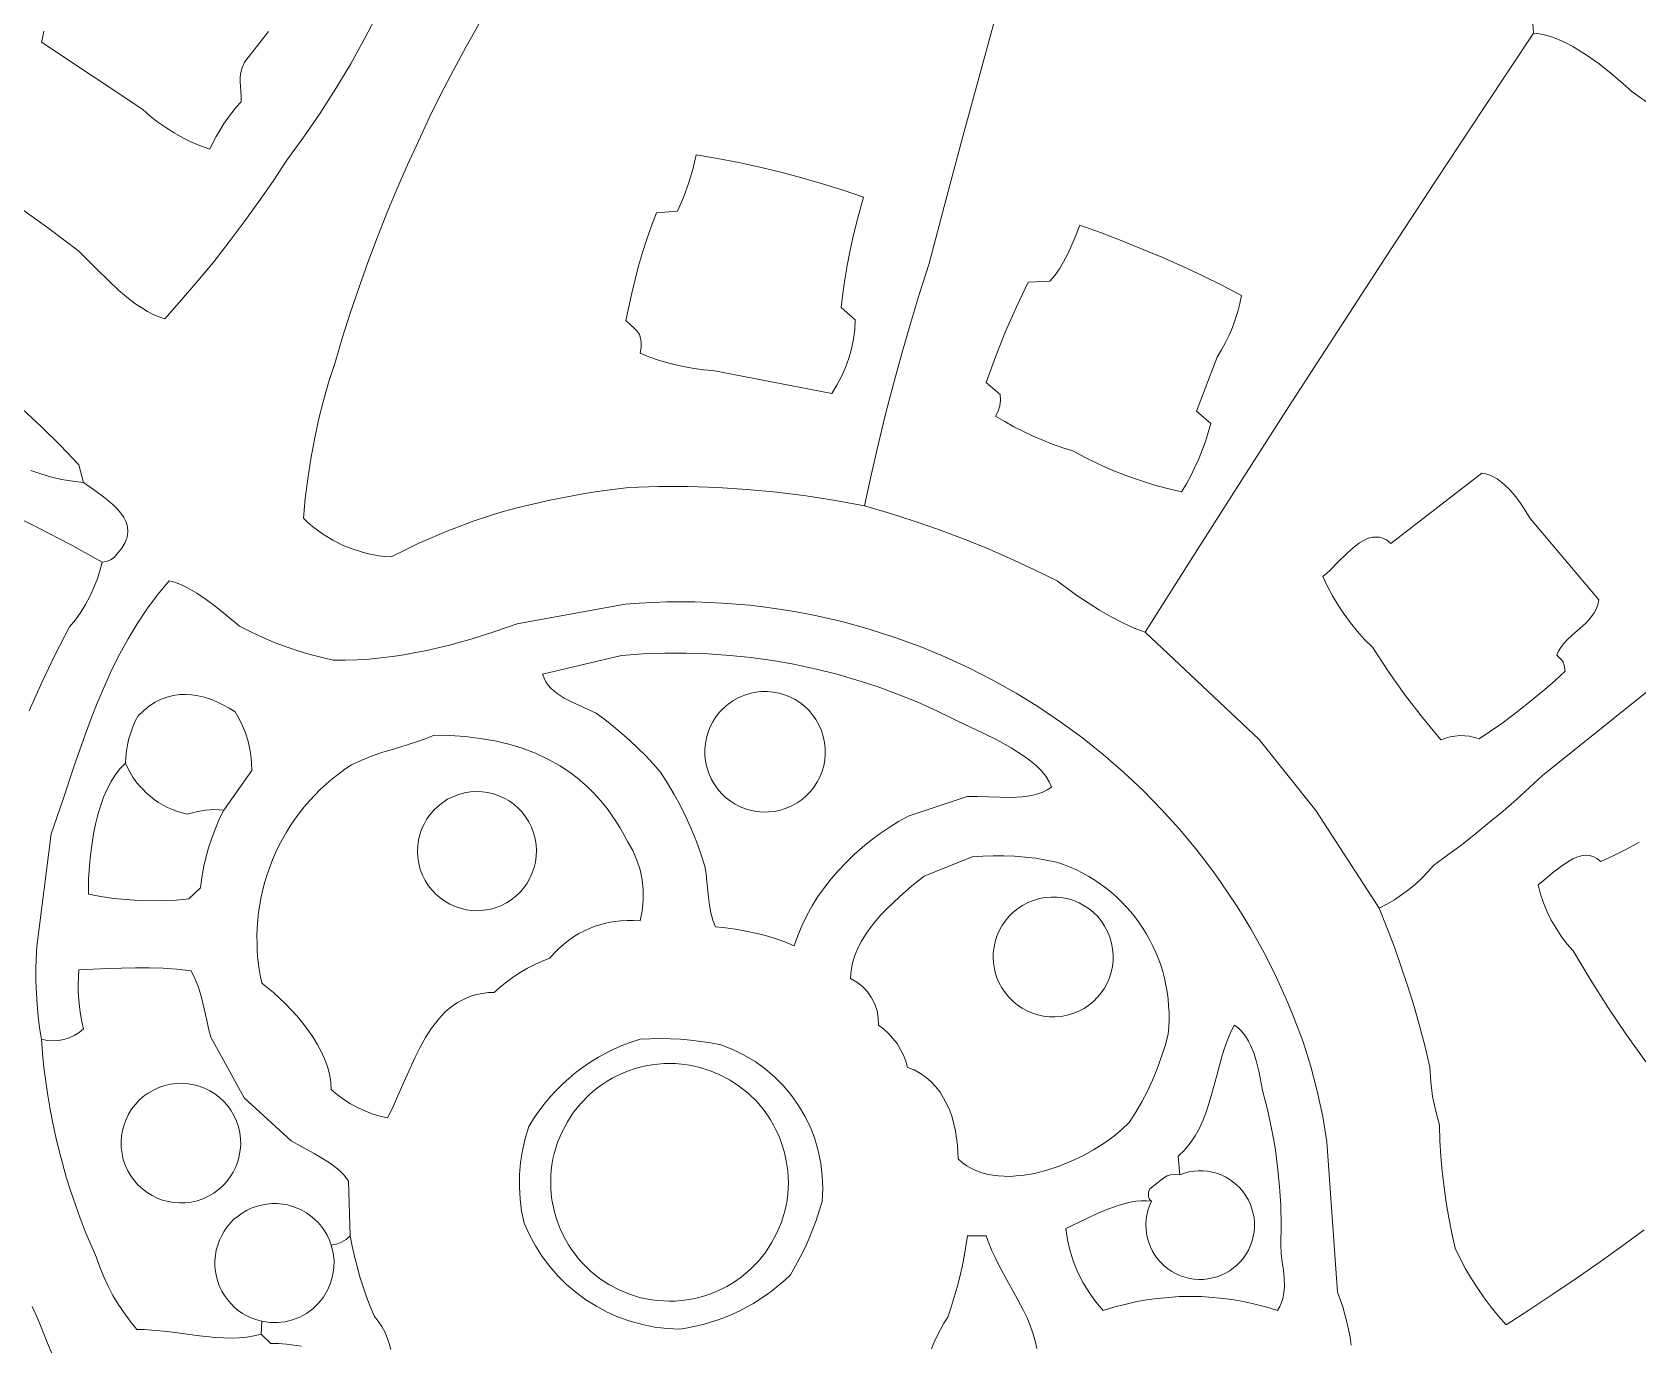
# Model space of a CAD drawing. Header units: inches. Extents: x 37.5 to 70.3, y 17.4 to 61.6.
# Drawn here: x 47.74 to 58.89, y 41.36 to 50.48 of the extents above; entities that cross this region are included whole.
import ezdxf

# ---------------------------------------------------------------- set-up
doc = ezdxf.new("R2010")
doc.units = ezdxf.units.IN
doc.header["$MEASUREMENT"] = 0
doc.layers.add('10_CLOSED_AREAS', color=7, linetype='CONTINUOUS', lineweight=18)
doc.layers.add('20_EXACT_CIRCLES', color=7, linetype='CONTINUOUS', lineweight=18)

msp = doc.modelspace()

# ---------------------------------------------------------------- linework, layer by layer
at = {"layer": '10_CLOSED_AREAS'}
for points in [[(47.639, 49.266), (47.852, 49.114), (48.061, 48.955), (48.191, 48.824), (48.263, 48.754), (48.339, 48.684), (48.417, 48.619), (48.457, 48.589), (48.497, 48.562), (48.537, 48.537), (48.577, 48.517), (48.618, 48.5), (48.658, 48.487), (48.774, 48.617), (48.887, 48.749), (48.997, 48.883), (49.105, 49.02), (49.209, 49.159), (49.311, 49.3), (49.41, 49.443), (49.506, 49.589), (49.623, 49.75), (49.737, 49.915), (49.846, 50.085), (49.95, 50.258), (50.048, 50.435), (50.141, 50.616)], [(50.141, 50.616), (50.048, 50.435), (49.95, 50.258), (49.846, 50.085), (49.737, 49.915), (49.623, 49.75), (49.506, 49.589), (49.41, 49.443), (49.311, 49.3), (49.209, 49.159), (49.105, 49.02), (48.997, 48.883), (48.887, 48.749), (48.774, 48.617), (48.658, 48.487), (48.618, 48.5), (48.577, 48.517), (48.537, 48.537), (48.497, 48.562), (48.457, 48.589), (48.417, 48.619), (48.339, 48.684), (48.263, 48.754), (48.191, 48.824), (48.061, 48.955), (47.852, 49.114), (47.639, 49.266)], [(50.839, 50.532), (50.749, 50.373), (50.663, 50.212), (50.578, 50.05), (50.497, 49.886), (50.419, 49.721), (50.343, 49.555), (50.27, 49.387), (50.2, 49.219), (50.133, 49.049), (50.068, 48.878), (50.007, 48.705), (49.948, 48.532), (49.892, 48.358), (49.84, 48.182), (49.798, 48.051), (49.76, 47.918), (49.726, 47.784), (49.697, 47.649), (49.671, 47.513), (49.65, 47.376), (49.633, 47.239), (49.62, 47.101), (49.651, 47.072), (49.683, 47.044), (49.752, 46.993), (49.824, 46.949), (49.9, 46.911), (49.979, 46.881), (50.061, 46.857), (50.145, 46.841), (50.187, 46.836), (50.23, 46.833), (50.324, 46.88), (50.418, 46.925), (50.514, 46.968), (50.611, 47.009), (50.709, 47.047), (50.807, 47.083), (50.907, 47.117), (51.007, 47.148), (51.115, 47.176), (51.223, 47.202), (51.332, 47.226), (51.441, 47.248), (51.55, 47.268), (51.66, 47.286), (51.77, 47.302), (51.88, 47.316), (52.086, 47.322), (52.292, 47.321), (52.498, 47.314), (52.703, 47.301), (52.908, 47.282), (53.112, 47.256), (53.316, 47.225), (53.518, 47.187), (53.565, 47.4), (53.614, 47.612), (53.665, 47.824), (53.72, 48.035), (53.778, 48.245), (53.838, 48.454), (53.901, 48.662), (53.967, 48.87), (54.083, 49.311), (54.201, 49.752), (54.321, 50.192), (54.443, 50.632)], [(54.443, 50.632), (54.321, 50.192), (54.201, 49.752), (54.083, 49.311), (53.967, 48.87), (53.901, 48.662), (53.838, 48.454), (53.778, 48.245), (53.72, 48.035), (53.665, 47.824), (53.614, 47.612), (53.565, 47.4), (53.518, 47.187), (53.691, 47.137), (53.862, 47.082), (54.032, 47.024), (54.2, 46.96), (54.367, 46.893), (54.531, 46.822), (54.694, 46.746), (54.856, 46.666), (54.994, 46.566), (55.071, 46.514), (55.15, 46.463), (55.231, 46.416), (55.312, 46.374), (55.392, 46.338), (55.468, 46.31), (55.799, 46.834), (56.132, 47.356), (56.467, 47.878), (56.803, 48.398), (57.141, 48.918), (57.48, 49.436), (57.822, 49.953), (58.165, 50.469), (58.158, 50.566)], [(49.378, 50.482), (49.32, 50.407), (49.212, 50.268), (49.195, 50.231), (49.186, 50.197), (49.182, 50.164), (49.182, 50.133), (49.186, 50.067), (49.188, 50.032), (49.187, 49.993), (49.154, 49.956), (49.123, 49.917), (49.093, 49.878), (49.065, 49.837), (49.039, 49.795), (49.014, 49.752), (48.991, 49.708), (48.97, 49.664), (48.906, 49.687), (48.843, 49.714), (48.782, 49.744), (48.723, 49.777), (48.665, 49.814), (48.609, 49.853), (48.556, 49.894), (48.504, 49.939), (47.8, 50.407), (47.81, 50.447), (47.816, 50.484)], [(58.934, 42.16), (58.778, 42.045), (58.621, 41.933), (58.462, 41.822), (58.301, 41.713), (58.139, 41.606), (57.976, 41.501), (57.923, 41.561), (57.872, 41.623), (57.824, 41.687), (57.778, 41.753), (57.735, 41.82), (57.694, 41.89), (57.657, 41.96), (57.622, 42.033), (57.598, 42.138), (57.577, 42.244), (57.559, 42.35), (57.544, 42.457), (57.531, 42.564), (57.522, 42.671), (57.516, 42.779), (57.513, 42.887), (57.486, 42.985), (57.465, 43.085), (57.452, 43.187), (57.446, 43.289), (57.413, 43.43), (57.376, 43.57), (57.336, 43.71), (57.293, 43.849), (57.247, 43.986), (57.199, 44.123), (57.147, 44.259), (57.093, 44.393), (56.653, 45.073), (56.26, 45.566), (55.468, 46.31), (55.392, 46.338), (55.312, 46.374), (55.231, 46.416), (55.15, 46.463), (55.071, 46.514), (54.994, 46.566), (54.856, 46.666), (54.694, 46.746), (54.531, 46.822), (54.367, 46.893), (54.2, 46.96), (54.032, 47.024), (53.862, 47.082), (53.691, 47.137), (53.518, 47.187), (53.316, 47.225), (53.112, 47.256), (52.908, 47.282), (52.703, 47.301), (52.498, 47.314), (52.292, 47.321), (52.086, 47.322), (51.88, 47.316), (51.77, 47.302), (51.66, 47.286), (51.55, 47.268), (51.441, 47.248), (51.332, 47.226), (51.223, 47.202), (51.115, 47.176), (51.007, 47.148), (50.907, 47.117), (50.807, 47.083), (50.709, 47.047), (50.611, 47.009), (50.514, 46.968), (50.418, 46.925), (50.324, 46.88), (50.23, 46.833), (50.187, 46.836), (50.145, 46.841), (50.061, 46.857), (49.979, 46.881), (49.9, 46.911), (49.824, 46.949), (49.752, 46.993), (49.683, 47.044), (49.651, 47.072), (49.62, 47.101), (49.633, 47.239), (49.65, 47.376), (49.671, 47.513), (49.697, 47.649), (49.726, 47.784), (49.76, 47.918), (49.798, 48.051), (49.84, 48.182), (49.892, 48.358), (49.948, 48.532), (50.007, 48.705), (50.068, 48.878), (50.133, 49.049), (50.2, 49.219), (50.27, 49.387), (50.343, 49.555), (50.419, 49.721), (50.497, 49.886), (50.578, 50.05), (50.663, 50.212), (50.749, 50.373), (50.839, 50.532)], [(59.1, 49.887), (58.85, 50.063), (58.783, 50.123), (58.706, 50.189), (58.621, 50.256), (58.531, 50.32), (58.484, 50.349), (58.438, 50.377), (58.391, 50.402), (58.344, 50.423), (58.298, 50.441), (58.252, 50.455), (58.208, 50.465), (58.165, 50.469), (57.822, 49.953), (57.48, 49.436), (57.141, 48.918), (56.803, 48.398), (56.467, 47.878), (56.132, 47.356), (55.799, 46.834), (55.468, 46.31), (56.26, 45.566), (56.653, 45.073), (57.093, 44.393), (57.146, 44.421), (57.199, 44.452), (57.249, 44.486), (57.298, 44.522), (57.345, 44.56), (57.389, 44.602), (57.432, 44.645), (57.472, 44.691), (57.571, 44.763), (57.669, 44.837), (57.765, 44.912), (57.861, 44.99), (57.954, 45.068), (58.047, 45.149), (58.138, 45.231), (58.227, 45.315), (60.67, 47.273)], [(47.666, 47.862), (47.8, 47.736), (47.932, 47.606), (48.06, 47.473), (48.092, 47.35), (48.161, 47.3), (48.232, 47.249), (48.266, 47.222), (48.298, 47.195), (48.327, 47.166), (48.352, 47.137), (48.373, 47.107), (48.388, 47.075), (48.398, 47.042), (48.4, 47.007), (48.399, 46.989), (48.395, 46.971), (48.39, 46.952), (48.382, 46.933), (48.359, 46.893), (48.325, 46.851), (48.305, 46.829), (48.281, 46.812), (48.253, 46.801), (48.222, 46.797), (48.206, 46.736), (48.187, 46.675), (48.163, 46.616), (48.137, 46.559), (48.106, 46.503), (48.073, 46.449), (48.036, 46.397), (47.996, 46.347), (47.896, 46.156), (47.803, 45.961), (47.716, 45.763)], [(47.727, 47.434), (47.797, 47.409), (47.87, 47.387), (47.943, 47.37), (48.017, 47.358), (48.092, 47.35), (48.06, 47.473), (47.932, 47.606), (47.8, 47.736), (47.666, 47.862)], [(47.552, 47.145), (47.778, 47.035), (48.002, 46.919), (48.222, 46.797), (48.253, 46.801), (48.281, 46.812), (48.305, 46.829), (48.325, 46.851), (48.359, 46.893), (48.382, 46.933), (48.39, 46.952), (48.395, 46.971), (48.399, 46.989), (48.4, 47.007), (48.398, 47.042), (48.388, 47.075), (48.373, 47.107), (48.352, 47.137), (48.327, 47.166), (48.298, 47.195), (48.266, 47.222), (48.232, 47.249), (48.161, 47.3), (48.092, 47.35), (48.017, 47.358), (47.943, 47.37), (47.87, 47.387), (47.797, 47.409), (47.727, 47.434)], [(60.67, 47.273), (58.227, 45.315), (58.138, 45.231), (58.047, 45.149), (57.954, 45.068), (57.861, 44.99), (57.765, 44.912), (57.669, 44.837), (57.571, 44.763), (57.472, 44.691), (57.432, 44.645), (57.389, 44.602), (57.345, 44.56), (57.298, 44.522), (57.249, 44.486), (57.199, 44.452), (57.146, 44.421), (57.093, 44.393), (57.147, 44.259), (57.199, 44.123), (57.247, 43.986), (57.293, 43.849), (57.336, 43.71), (57.376, 43.57), (57.413, 43.43), (57.446, 43.289), (57.452, 43.187), (57.465, 43.085), (57.486, 42.985), (57.513, 42.887), (57.516, 42.779), (57.522, 42.671), (57.531, 42.564), (57.544, 42.457), (57.559, 42.35), (57.577, 42.244), (57.598, 42.138), (57.622, 42.033), (57.657, 41.96), (57.694, 41.89), (57.735, 41.82), (57.778, 41.753), (57.824, 41.687), (57.872, 41.623), (57.923, 41.561), (57.976, 41.501), (58.139, 41.606), (58.301, 41.713), (58.462, 41.822), (58.621, 41.933), (58.778, 42.045), (58.934, 42.16)], [(47.716, 45.763), (47.803, 45.961), (47.896, 46.156), (47.996, 46.347), (48.036, 46.397), (48.073, 46.449), (48.106, 46.503), (48.137, 46.559), (48.163, 46.616), (48.187, 46.675), (48.206, 46.736), (48.222, 46.797), (48.002, 46.919), (47.778, 47.035), (47.552, 47.145)], [(56.898, 41.36), (56.891, 41.414), (56.881, 41.467), (56.869, 41.52), (56.856, 41.573), (56.84, 41.625), (56.823, 41.676), (56.804, 41.727), (56.731, 42.772), (56.701, 42.948), (56.663, 43.122), (56.618, 43.294), (56.565, 43.465), (56.531, 43.556), (56.496, 43.647), (56.459, 43.737), (56.42, 43.825), (56.38, 43.912), (56.338, 43.999), (56.294, 44.084), (56.248, 44.168), (56.201, 44.25), (56.153, 44.332), (56.102, 44.412), (56.05, 44.491), (55.997, 44.569), (55.942, 44.645), (55.828, 44.795), (55.709, 44.939), (55.583, 45.077), (55.453, 45.211), (55.318, 45.338), (55.177, 45.46), (55.032, 45.576), (54.883, 45.685), (54.729, 45.789), (54.571, 45.886), (54.41, 45.977), (54.244, 46.062), (54.076, 46.139), (53.904, 46.21), (53.729, 46.274), (53.551, 46.331), (53.37, 46.381), (53.187, 46.423), (53.095, 46.442), (53.002, 46.458), (52.909, 46.473), (52.815, 46.486), (52.72, 46.497), (52.626, 46.505), (52.53, 46.512), (52.435, 46.517), (52.339, 46.52), (52.243, 46.521), (52.146, 46.52), (52.049, 46.517), (51.952, 46.512), (51.855, 46.504), (51.106, 46.369), (50.949, 46.315), (50.792, 46.265), (50.635, 46.221), (50.478, 46.184), (50.398, 46.168), (50.318, 46.153), (50.238, 46.141), (50.157, 46.132), (50.076, 46.124), (49.994, 46.119), (49.911, 46.117), (49.827, 46.117), (49.742, 46.136), (49.658, 46.158), (49.576, 46.183), (49.494, 46.211), (49.413, 46.242), (49.333, 46.276), (49.254, 46.312), (49.177, 46.352), (49.067, 46.443), (49.007, 46.491), (48.944, 46.538), (48.88, 46.582), (48.815, 46.619), (48.783, 46.635), (48.75, 46.649), (48.718, 46.66), (48.687, 46.667), (48.607, 46.57), (48.533, 46.471), (48.465, 46.369), (48.402, 46.265), (48.344, 46.159), (48.29, 46.051), (48.24, 45.941), (48.192, 45.83), (48.148, 45.718), (48.106, 45.604), (48.025, 45.375), (47.948, 45.143), (47.868, 44.911), (47.768, 44.127), (47.764, 44.046), (47.762, 43.965), (47.762, 43.885), (47.765, 43.804), (47.77, 43.724), (47.778, 43.643), (47.788, 43.563), (47.8, 43.483), (47.839, 43.475), (47.878, 43.473), (47.917, 43.475), (47.956, 43.482), (47.993, 43.494), (48.028, 43.51), (48.062, 43.531), (48.092, 43.556), (48.081, 43.606), (48.072, 43.657), (48.064, 43.708), (48.059, 43.76), (48.056, 43.811), (48.055, 43.863), (48.057, 43.915), (48.06, 43.966), (48.26, 43.975), (48.453, 43.98), (48.549, 43.979), (48.645, 43.976), (48.741, 43.97), (48.84, 43.959), (48.867, 43.906), (48.889, 43.85), (48.907, 43.793), (48.922, 43.735), (48.949, 43.616), (48.962, 43.557), (48.978, 43.499), (49.208, 43.077), (49.535, 42.778), (49.639, 42.72), (49.696, 42.689), (49.753, 42.656), (49.808, 42.621), (49.858, 42.583), (49.88, 42.563), (49.9, 42.542), (49.918, 42.521), (49.934, 42.499), (49.944, 42.119), (49.959, 42.047), (49.975, 41.975), (49.993, 41.905), (50.013, 41.834), (50.035, 41.764), (50.059, 41.695), (50.085, 41.627), (50.113, 41.559), (50.14, 41.525), (50.165, 41.489), (50.186, 41.451), (50.203, 41.411), (50.217, 41.37), (50.227, 41.328)], [(49.608, 41.353), (49.502, 41.366), (49.448, 41.37), (49.394, 41.371), (49.327, 41.436), (49.277, 41.424), (49.225, 41.415), (49.173, 41.41), (49.119, 41.408), (49.065, 41.409), (49.01, 41.412), (48.899, 41.423), (48.677, 41.453), (48.568, 41.464), (48.515, 41.468), (48.463, 41.469), (48.417, 41.525), (48.374, 41.583), (48.334, 41.643), (48.297, 41.704), (48.264, 41.768), (48.233, 41.833), (48.206, 41.9), (48.183, 41.968), (48.143, 42.058), (48.105, 42.149), (48.069, 42.241), (48.036, 42.333), (48.004, 42.426), (47.975, 42.52), (47.948, 42.614), (47.923, 42.709), (47.9, 42.804), (47.879, 42.9), (47.86, 42.996), (47.844, 43.093), (47.83, 43.19), (47.818, 43.287), (47.808, 43.385), (47.8, 43.483), (47.788, 43.563), (47.778, 43.643), (47.77, 43.724), (47.765, 43.804), (47.762, 43.885), (47.762, 43.965), (47.764, 44.046), (47.768, 44.127), (47.868, 44.911), (47.948, 45.143), (48.025, 45.375), (48.106, 45.604), (48.148, 45.718), (48.192, 45.83), (48.24, 45.941), (48.29, 46.051), (48.344, 46.159), (48.402, 46.265), (48.465, 46.369), (48.533, 46.471), (48.607, 46.57), (48.687, 46.667), (48.718, 46.66), (48.75, 46.649), (48.783, 46.635), (48.815, 46.619), (48.88, 46.582), (48.944, 46.538), (49.007, 46.491), (49.067, 46.443), (49.177, 46.352), (49.254, 46.312), (49.333, 46.276), (49.413, 46.242), (49.494, 46.211), (49.576, 46.183), (49.658, 46.158), (49.742, 46.136), (49.827, 46.117), (49.911, 46.117), (49.994, 46.119), (50.076, 46.124), (50.157, 46.132), (50.238, 46.141), (50.318, 46.153), (50.398, 46.168), (50.478, 46.184), (50.635, 46.221), (50.792, 46.265), (50.949, 46.315), (51.106, 46.369), (51.855, 46.504), (51.952, 46.512), (52.049, 46.517), (52.146, 46.52), (52.243, 46.521), (52.339, 46.52), (52.435, 46.517), (52.53, 46.512), (52.626, 46.505), (52.72, 46.497), (52.815, 46.486), (52.909, 46.473), (53.002, 46.458), (53.095, 46.442), (53.187, 46.423), (53.37, 46.381), (53.551, 46.331), (53.729, 46.274), (53.904, 46.21), (54.076, 46.139), (54.244, 46.062), (54.41, 45.977), (54.571, 45.886), (54.729, 45.789), (54.883, 45.685), (55.032, 45.576), (55.177, 45.46), (55.318, 45.338), (55.453, 45.211), (55.583, 45.077), (55.709, 44.939), (55.828, 44.795), (55.942, 44.645), (55.997, 44.569), (56.05, 44.491), (56.102, 44.412), (56.153, 44.332), (56.201, 44.25), (56.248, 44.168), (56.294, 44.084), (56.338, 43.999), (56.38, 43.912), (56.42, 43.825), (56.459, 43.737), (56.496, 43.647), (56.531, 43.556), (56.565, 43.465), (56.618, 43.294), (56.663, 43.122), (56.701, 42.948), (56.731, 42.772), (56.804, 41.727), (56.823, 41.676), (56.84, 41.625), (56.856, 41.573), (56.869, 41.52), (56.881, 41.467), (56.891, 41.414), (56.898, 41.36)], [(58.945, 43.327), (58.811, 43.515), (58.682, 43.706), (58.559, 43.9), (58.441, 44.098), (58.398, 44.147), (58.358, 44.199), (58.322, 44.254), (58.289, 44.31), (58.26, 44.369), (58.235, 44.43), (58.214, 44.492), (58.197, 44.556), (58.246, 44.594), (58.298, 44.638), (58.353, 44.681), (58.41, 44.72), (58.438, 44.736), (58.467, 44.748), (58.496, 44.757), (58.524, 44.761), (58.552, 44.759), (58.58, 44.752), (58.606, 44.739), (58.633, 44.718), (58.723, 44.759), (58.812, 44.803), (58.899, 44.851)], [(50.227, 41.328), (50.217, 41.37), (50.203, 41.411), (50.186, 41.451), (50.165, 41.489), (50.14, 41.525), (50.113, 41.559), (50.085, 41.627), (50.059, 41.695), (50.035, 41.764), (50.013, 41.834), (49.993, 41.905), (49.975, 41.975), (49.959, 42.047), (49.944, 42.119), (49.917, 42.094), (49.885, 42.074), (49.851, 42.061), (49.814, 42.053), (49.827, 42), (49.833, 41.947), (49.831, 41.893), (49.823, 41.84), (49.809, 41.789), (49.787, 41.74), (49.759, 41.693), (49.725, 41.65), (49.686, 41.612), (49.642, 41.58), (49.595, 41.554), (49.545, 41.535), (49.494, 41.522), (49.44, 41.516), (49.386, 41.517), (49.332, 41.525), (49.327, 41.436), (49.394, 41.371), (49.448, 41.37), (49.502, 41.366), (49.608, 41.353)], [(53.984, 41.333), (54.002, 41.379), (54.023, 41.424), (54.045, 41.468), (54.07, 41.512), (54.096, 41.554), (54.12, 41.623), (54.142, 41.692), (54.162, 41.762), (54.18, 41.833), (54.196, 41.904), (54.21, 41.975), (54.223, 42.047), (54.233, 42.119), (54.363, 42.119), (54.381, 42.067), (54.403, 42.015), (54.427, 41.963), (54.453, 41.911), (54.509, 41.808), (54.568, 41.705), (54.622, 41.601), (54.647, 41.549), (54.669, 41.496), (54.688, 41.443), (54.704, 41.389), (54.715, 41.335)], [(47.735, 41.627), (47.773, 41.546), (47.808, 41.46), (47.843, 41.372), (47.879, 41.284)], [(47.879, 41.284), (47.843, 41.372), (47.808, 41.46), (47.773, 41.546), (47.735, 41.627)]]:
    msp.add_lwpolyline(points, dxfattribs=at)
for points in [[(52.219, 49.234), (52.26, 49.329), (52.295, 49.425), (52.325, 49.524), (52.349, 49.624), (52.497, 49.599), (52.644, 49.571), (52.791, 49.539), (52.937, 49.504), (53.082, 49.466), (53.226, 49.424), (53.37, 49.38), (53.512, 49.332), (53.485, 49.238), (53.46, 49.143), (53.437, 49.048), (53.417, 48.952), (53.398, 48.856), (53.382, 48.759), (53.368, 48.662), (53.356, 48.565), (53.453, 48.48), (53.45, 48.412), (53.441, 48.344), (53.428, 48.277), (53.41, 48.212), (53.387, 48.148), (53.359, 48.086), (53.327, 48.025), (53.291, 47.967), (52.464, 48.128), (52.399, 48.133), (52.334, 48.141), (52.27, 48.152), (52.206, 48.166), (52.143, 48.182), (52.081, 48.201), (52.02, 48.222), (51.959, 48.247), (51.966, 48.288), (51.967, 48.323), (51.963, 48.352), (51.954, 48.377), (51.939, 48.4), (51.919, 48.422), (51.861, 48.474), (51.88, 48.57), (51.901, 48.665), (51.924, 48.76), (51.949, 48.854), (51.977, 48.947), (52.007, 49.04), (52.039, 49.132), (52.074, 49.223)], [(54.805, 48.747), (54.84, 48.788), (54.872, 48.833), (54.901, 48.881), (54.928, 48.932), (54.952, 48.984), (54.975, 49.036), (55.013, 49.137), (55.157, 49.085), (55.301, 49.03), (55.443, 48.973), (55.584, 48.914), (55.724, 48.852), (55.863, 48.787), (56.001, 48.719), (56.137, 48.649), (56.125, 48.592), (56.111, 48.536), (56.094, 48.481), (56.074, 48.427), (56.051, 48.373), (56.026, 48.321), (55.999, 48.27), (55.969, 48.22), (55.825, 47.844), (55.923, 47.759), (55.906, 47.697), (55.886, 47.635), (55.864, 47.574), (55.84, 47.514), (55.814, 47.455), (55.785, 47.397), (55.754, 47.341), (55.721, 47.285), (55.623, 47.308), (55.525, 47.334), (55.428, 47.365), (55.333, 47.398), (55.239, 47.436), (55.146, 47.477), (55.055, 47.521), (54.965, 47.569), (54.895, 47.591), (54.825, 47.616), (54.757, 47.643), (54.689, 47.672), (54.622, 47.704), (54.556, 47.737), (54.492, 47.773), (54.428, 47.811), (54.447, 47.846), (54.458, 47.883), (54.463, 47.921), (54.461, 47.961), (54.363, 48.045), (54.428, 48.223), (54.498, 48.398), (54.574, 48.57), (54.656, 48.74)], [(57.175, 46.927), (57.807, 47.415), (57.835, 47.409), (57.862, 47.4), (57.888, 47.388), (57.913, 47.374), (57.937, 47.357), (57.96, 47.339), (58.003, 47.297), (58.044, 47.25), (58.08, 47.2), (58.113, 47.149), (58.143, 47.1), (58.62, 46.535), (58.612, 46.501), (58.6, 46.471), (58.586, 46.444), (58.569, 46.419), (58.55, 46.395), (58.53, 46.373), (58.485, 46.333), (58.439, 46.293), (58.395, 46.252), (58.375, 46.229), (58.356, 46.205), (58.34, 46.179), (58.327, 46.15), (58.356, 46.123), (58.365, 46.113), (58.371, 46.103), (58.379, 46.078), (58.385, 46.04), (58.315, 45.975), (58.244, 45.912), (58.171, 45.851), (58.097, 45.791), (58.022, 45.734), (57.945, 45.677), (57.867, 45.623), (57.788, 45.57), (57.755, 45.58), (57.721, 45.587), (57.688, 45.591), (57.654, 45.592), (57.62, 45.589), (57.586, 45.583), (57.554, 45.575), (57.521, 45.563), (57.394, 45.717), (57.272, 45.876), (57.156, 46.039), (57.046, 46.206), (56.992, 46.26), (56.942, 46.316), (56.895, 46.374), (56.85, 46.435), (56.809, 46.497), (56.77, 46.562), (56.735, 46.628), (56.703, 46.697), (56.728, 46.718), (56.754, 46.742), (56.809, 46.798), (56.866, 46.855), (56.896, 46.882), (56.926, 46.908), (56.956, 46.93), (56.987, 46.948), (57.018, 46.962), (57.049, 46.97), (57.08, 46.971), (57.096, 46.969), (57.112, 46.965), (57.128, 46.959), (57.144, 46.951), (57.159, 46.94)], [(51.282, 46.018), (51.829, 46.148), (51.98, 46.159), (52.131, 46.164), (52.281, 46.165), (52.432, 46.16), (52.582, 46.149), (52.731, 46.134), (52.88, 46.113), (53.027, 46.087), (53.174, 46.056), (53.32, 46.02), (53.464, 45.978), (53.607, 45.932), (53.748, 45.88), (53.888, 45.824), (54.025, 45.762), (54.161, 45.695), (54.337, 45.612), (54.437, 45.562), (54.536, 45.507), (54.584, 45.478), (54.63, 45.447), (54.673, 45.415), (54.712, 45.382), (54.747, 45.347), (54.777, 45.31), (54.801, 45.272), (54.818, 45.233), (54.788, 45.215), (54.756, 45.2), (54.722, 45.188), (54.687, 45.179), (54.651, 45.172), (54.613, 45.167), (54.537, 45.163), (54.458, 45.164), (54.38, 45.167), (54.304, 45.169), (54.232, 45.169), (53.821, 45.033), (53.755, 44.996), (53.69, 44.955), (53.626, 44.912), (53.564, 44.866), (53.504, 44.817), (53.446, 44.766), (53.391, 44.712), (53.337, 44.656), (53.287, 44.597), (53.24, 44.537), (53.195, 44.474), (53.155, 44.409), (53.117, 44.343), (53.084, 44.275), (53.055, 44.205), (53.03, 44.133), (52.964, 44.159), (52.897, 44.182), (52.83, 44.203), (52.762, 44.22), (52.693, 44.235), (52.623, 44.247), (52.553, 44.257), (52.483, 44.263), (52.464, 44.311), (52.45, 44.361), (52.441, 44.414), (52.434, 44.469), (52.423, 44.579), (52.418, 44.633), (52.41, 44.685), (52.382, 44.771), (52.351, 44.856), (52.317, 44.94), (52.28, 45.023), (52.239, 45.104), (52.196, 45.184), (52.15, 45.262), (52.101, 45.338), (52.05, 45.395), (51.998, 45.451), (51.944, 45.504), (51.889, 45.557), (51.832, 45.607), (51.774, 45.656), (51.714, 45.703), (51.653, 45.749), (51.599, 45.774), (51.543, 45.798), (51.487, 45.824), (51.432, 45.852), (51.382, 45.884), (51.359, 45.902), (51.339, 45.921), (51.32, 45.942), (51.305, 45.965), (51.292, 45.99)], [(48.385, 45.4), (48.387, 45.443), (48.391, 45.486), (48.399, 45.529), (48.408, 45.571), (48.421, 45.612), (48.435, 45.652), (48.452, 45.692), (48.472, 45.73), (48.511, 45.767), (48.551, 45.798), (48.591, 45.824), (48.632, 45.844), (48.674, 45.86), (48.716, 45.871), (48.759, 45.877), (48.801, 45.878), (48.844, 45.876), (48.888, 45.869), (48.931, 45.859), (48.975, 45.845), (49.018, 45.827), (49.061, 45.806), (49.104, 45.783), (49.147, 45.756), (49.174, 45.709), (49.197, 45.661), (49.217, 45.612), (49.233, 45.561), (49.246, 45.509), (49.255, 45.456), (49.26, 45.403), (49.262, 45.35), (49.067, 45.075), (49.036, 45.011), (49.009, 44.946), (48.984, 44.88), (48.962, 44.812), (48.943, 44.744), (48.927, 44.675), (48.914, 44.605), (48.905, 44.534), (48.825, 44.458), (48.737, 44.45), (48.65, 44.446), (48.562, 44.445), (48.475, 44.447), (48.388, 44.453), (48.301, 44.462), (48.214, 44.475), (48.128, 44.491), (48.128, 44.596), (48.136, 44.716), (48.143, 44.779), (48.152, 44.845), (48.163, 44.91), (48.176, 44.976), (48.192, 45.041), (48.211, 45.103), (48.232, 45.164), (48.257, 45.221), (48.284, 45.274), (48.314, 45.322), (48.348, 45.364)], [(48.472, 45.73), (48.452, 45.692), (48.435, 45.652), (48.421, 45.612), (48.408, 45.571), (48.399, 45.529), (48.391, 45.486), (48.387, 45.443), (48.385, 45.4), (48.4, 45.367), (48.417, 45.335), (48.436, 45.304), (48.457, 45.274), (48.48, 45.246), (48.504, 45.22), (48.529, 45.194), (48.556, 45.171), (48.584, 45.149), (48.614, 45.128), (48.645, 45.11), (48.677, 45.093), (48.71, 45.079), (48.743, 45.066), (48.778, 45.055), (48.814, 45.046), (48.876, 45.063), (48.939, 45.074), (49.003, 45.078), (49.067, 45.075), (49.262, 45.35), (49.26, 45.403), (49.255, 45.456), (49.246, 45.509), (49.233, 45.561), (49.217, 45.612), (49.197, 45.661), (49.174, 45.709), (49.147, 45.756), (49.104, 45.783), (49.061, 45.806), (49.018, 45.827), (48.975, 45.845), (48.931, 45.859), (48.888, 45.869), (48.844, 45.876), (48.801, 45.878), (48.759, 45.877), (48.716, 45.871), (48.674, 45.86), (48.632, 45.844), (48.591, 45.824), (48.551, 45.798), (48.511, 45.767)], [(49.954, 45.39), (50.026, 45.422), (50.099, 45.451), (50.173, 45.476), (50.247, 45.499), (50.392, 45.544), (50.462, 45.568), (50.529, 45.595), (50.638, 45.593), (50.745, 45.586), (50.848, 45.573), (50.949, 45.556), (51.047, 45.533), (51.141, 45.504), (51.232, 45.469), (51.319, 45.428), (51.403, 45.381), (51.483, 45.328), (51.521, 45.298), (51.559, 45.267), (51.595, 45.234), (51.63, 45.2), (51.665, 45.163), (51.698, 45.125), (51.73, 45.085), (51.761, 45.043), (51.79, 44.999), (51.819, 44.954), (51.846, 44.906), (51.872, 44.856), (51.908, 44.794), (51.937, 44.728), (51.959, 44.66), (51.974, 44.59), (51.981, 44.519), (51.981, 44.448), (51.974, 44.376), (51.959, 44.305), (51.914, 44.308), (51.87, 44.309), (51.825, 44.306), (51.782, 44.301), (51.738, 44.294), (51.696, 44.283), (51.654, 44.27), (51.613, 44.255), (51.573, 44.237), (51.534, 44.217), (51.497, 44.194), (51.461, 44.169), (51.426, 44.142), (51.393, 44.112), (51.362, 44.081), (51.332, 44.047), (51.279, 44.026), (51.227, 44.002), (51.176, 43.976), (51.127, 43.947), (51.079, 43.916), (51.033, 43.883), (50.989, 43.847), (50.946, 43.808), (50.904, 43.807), (50.864, 43.802), (50.826, 43.794), (50.789, 43.784), (50.755, 43.771), (50.722, 43.756), (50.691, 43.738), (50.661, 43.718), (50.633, 43.696), (50.606, 43.673), (50.58, 43.647), (50.556, 43.619), (50.51, 43.56), (50.469, 43.496), (50.431, 43.428), (50.396, 43.358), (50.33, 43.212), (50.268, 43.069), (50.237, 43.001), (50.204, 42.937), (50.15, 42.95), (50.098, 42.966), (50.046, 42.986), (49.996, 43.009), (49.948, 43.035), (49.901, 43.065), (49.857, 43.098), (49.814, 43.134), (49.811, 43.187), (49.802, 43.241), (49.787, 43.294), (49.767, 43.347), (49.744, 43.399), (49.716, 43.45), (49.685, 43.5), (49.651, 43.55), (49.615, 43.597), (49.576, 43.643), (49.536, 43.687), (49.495, 43.729), (49.412, 43.807), (49.331, 43.873), (49.32, 43.928), (49.311, 43.983), (49.304, 44.038), (49.3, 44.093), (49.298, 44.148), (49.297, 44.203), (49.299, 44.257), (49.303, 44.311), (49.309, 44.365), (49.317, 44.419), (49.327, 44.472), (49.339, 44.524), (49.353, 44.577), (49.368, 44.628), (49.386, 44.679), (49.406, 44.729), (49.427, 44.778), (49.45, 44.827), (49.475, 44.874), (49.502, 44.921), (49.53, 44.967), (49.561, 45.011), (49.593, 45.055), (49.626, 45.097), (49.662, 45.139), (49.699, 45.179), (49.737, 45.217), (49.778, 45.255), (49.819, 45.291), (49.863, 45.325), (49.908, 45.358)], [(48.814, 45.046), (48.778, 45.055), (48.743, 45.066), (48.71, 45.079), (48.677, 45.093), (48.645, 45.11), (48.614, 45.128), (48.584, 45.149), (48.556, 45.171), (48.529, 45.194), (48.504, 45.22), (48.48, 45.246), (48.457, 45.274), (48.436, 45.304), (48.417, 45.335), (48.4, 45.367), (48.385, 45.4), (48.348, 45.364), (48.314, 45.322), (48.284, 45.274), (48.257, 45.221), (48.232, 45.164), (48.211, 45.103), (48.192, 45.041), (48.176, 44.976), (48.163, 44.91), (48.152, 44.845), (48.143, 44.779), (48.136, 44.716), (48.128, 44.596), (48.128, 44.491), (48.214, 44.475), (48.301, 44.462), (48.388, 44.453), (48.475, 44.447), (48.562, 44.445), (48.65, 44.446), (48.737, 44.45), (48.825, 44.458), (48.905, 44.534), (48.914, 44.605), (48.927, 44.675), (48.943, 44.744), (48.962, 44.812), (48.984, 44.88), (49.009, 44.946), (49.036, 45.011), (49.067, 45.075), (49.003, 45.078), (48.939, 45.074), (48.876, 45.063)], [(53.932, 44.616), (54.266, 44.75), (54.34, 44.755), (54.413, 44.758), (54.487, 44.757), (54.561, 44.754), (54.634, 44.748), (54.708, 44.74), (54.781, 44.728), (54.853, 44.714), (54.9, 44.698), (54.946, 44.679), (54.991, 44.659), (55.035, 44.637), (55.077, 44.614), (55.118, 44.588), (55.158, 44.561), (55.197, 44.533), (55.234, 44.502), (55.27, 44.471), (55.304, 44.438), (55.337, 44.404), (55.368, 44.368), (55.398, 44.331), (55.426, 44.293), (55.452, 44.254), (55.477, 44.214), (55.501, 44.172), (55.522, 44.13), (55.542, 44.087), (55.56, 44.043), (55.576, 43.998), (55.59, 43.953), (55.602, 43.907), (55.612, 43.86), (55.621, 43.812), (55.627, 43.764), (55.631, 43.716), (55.634, 43.667), (55.634, 43.618), (55.632, 43.569), (55.627, 43.519), (55.606, 43.437), (55.58, 43.357), (55.552, 43.278), (55.519, 43.2), (55.484, 43.124), (55.445, 43.05), (55.402, 42.977), (55.357, 42.906), (55.306, 42.857), (55.248, 42.809), (55.182, 42.761), (55.11, 42.716), (55.034, 42.674), (54.953, 42.636), (54.87, 42.602), (54.785, 42.574), (54.699, 42.552), (54.613, 42.538), (54.571, 42.534), (54.529, 42.531), (54.488, 42.532), (54.448, 42.534), (54.408, 42.539), (54.37, 42.547), (54.333, 42.557), (54.297, 42.57), (54.262, 42.586), (54.229, 42.604), (54.198, 42.626), (54.168, 42.652), (54.167, 42.7), (54.164, 42.748), (54.158, 42.797), (54.15, 42.846), (54.139, 42.894), (54.126, 42.942), (54.11, 42.988), (54.09, 43.033), (54.068, 43.075), (54.043, 43.116), (54.014, 43.153), (53.982, 43.188), (53.946, 43.219), (53.907, 43.246), (53.864, 43.27), (53.817, 43.288), (53.805, 43.332), (53.788, 43.374), (53.767, 43.415), (53.744, 43.453), (53.716, 43.489), (53.686, 43.522), (53.652, 43.553), (53.616, 43.581), (53.614, 43.632), (53.605, 43.681), (53.589, 43.728), (53.566, 43.772), (53.538, 43.812), (53.504, 43.849), (53.465, 43.88), (53.421, 43.906), (53.425, 43.96), (53.435, 44.013), (53.45, 44.064), (53.471, 44.115), (53.497, 44.164), (53.527, 44.213), (53.56, 44.26), (53.596, 44.305), (53.635, 44.349), (53.676, 44.392), (53.762, 44.473), (53.848, 44.548)], [(49.944, 42.119), (49.934, 42.499), (49.918, 42.521), (49.9, 42.542), (49.88, 42.563), (49.858, 42.583), (49.808, 42.621), (49.753, 42.656), (49.696, 42.689), (49.639, 42.72), (49.535, 42.778), (49.208, 43.077), (48.978, 43.499), (48.962, 43.557), (48.949, 43.616), (48.922, 43.735), (48.907, 43.793), (48.889, 43.85), (48.867, 43.906), (48.84, 43.959), (48.741, 43.97), (48.645, 43.976), (48.549, 43.979), (48.453, 43.98), (48.26, 43.975), (48.06, 43.966), (48.057, 43.915), (48.055, 43.863), (48.056, 43.811), (48.059, 43.76), (48.064, 43.708), (48.072, 43.657), (48.081, 43.606), (48.092, 43.556), (48.062, 43.531), (48.028, 43.51), (47.993, 43.494), (47.956, 43.482), (47.917, 43.475), (47.878, 43.473), (47.839, 43.475), (47.8, 43.483), (47.808, 43.385), (47.818, 43.287), (47.83, 43.19), (47.844, 43.093), (47.86, 42.996), (47.879, 42.9), (47.9, 42.804), (47.923, 42.709), (47.948, 42.614), (47.975, 42.52), (48.004, 42.426), (48.036, 42.333), (48.069, 42.241), (48.105, 42.149), (48.143, 42.058), (48.183, 41.968), (48.206, 41.9), (48.233, 41.833), (48.264, 41.768), (48.297, 41.704), (48.334, 41.643), (48.374, 41.583), (48.417, 41.525), (48.463, 41.469), (48.515, 41.468), (48.568, 41.464), (48.677, 41.453), (48.899, 41.423), (49.01, 41.412), (49.065, 41.409), (49.119, 41.408), (49.173, 41.41), (49.225, 41.415), (49.277, 41.424), (49.327, 41.436), (49.332, 41.525), (49.296, 41.534), (49.261, 41.547), (49.228, 41.562), (49.197, 41.58), (49.168, 41.6), (49.14, 41.623), (49.115, 41.648), (49.092, 41.676), (49.072, 41.704), (49.054, 41.735), (49.038, 41.767), (49.026, 41.801), (49.016, 41.836), (49.01, 41.871), (49.006, 41.908), (49.006, 41.945), (49.009, 41.983), (49.015, 42.019), (49.025, 42.054), (49.037, 42.088), (49.053, 42.12), (49.07, 42.151), (49.091, 42.18), (49.113, 42.208), (49.138, 42.233), (49.166, 42.256), (49.195, 42.276), (49.226, 42.295), (49.258, 42.31), (49.292, 42.323), (49.328, 42.332), (49.364, 42.339), (49.402, 42.342), (49.439, 42.342), (49.475, 42.339), (49.51, 42.333), (49.545, 42.323), (49.578, 42.311), (49.61, 42.296), (49.641, 42.278), (49.67, 42.258), (49.698, 42.235), (49.723, 42.21), (49.746, 42.183), (49.767, 42.153), (49.785, 42.122), (49.801, 42.089), (49.814, 42.053), (49.851, 42.061), (49.885, 42.074), (49.917, 42.094)], [(55.708, 42.543), (55.696, 42.671), (55.741, 42.714), (55.78, 42.762), (55.815, 42.813), (55.845, 42.867), (55.87, 42.924), (55.893, 42.984), (55.913, 43.044), (55.932, 43.106), (55.965, 43.232), (55.998, 43.355), (56.017, 43.415), (56.037, 43.473), (56.06, 43.528), (56.087, 43.581), (56.111, 43.564), (56.132, 43.545), (56.152, 43.523), (56.17, 43.498), (56.186, 43.471), (56.2, 43.443), (56.225, 43.382), (56.244, 43.317), (56.26, 43.252), (56.284, 43.127), (56.317, 42.996), (56.346, 42.864), (56.37, 42.731), (56.388, 42.597), (56.402, 42.462), (56.41, 42.328), (56.413, 42.192), (56.41, 42.057), (56.413, 41.995), (56.42, 41.936), (56.428, 41.879), (56.434, 41.823), (56.436, 41.767), (56.434, 41.74), (56.43, 41.712), (56.424, 41.684), (56.415, 41.656), (56.403, 41.628), (56.387, 41.599), (56.313, 41.622), (56.238, 41.642), (56.163, 41.659), (56.087, 41.673), (56.011, 41.684), (55.935, 41.691), (55.859, 41.696), (55.782, 41.698), (55.705, 41.696), (55.629, 41.691), (55.552, 41.684), (55.476, 41.673), (55.401, 41.659), (55.326, 41.642), (55.251, 41.622), (55.177, 41.599), (55.125, 41.66), (55.078, 41.725), (55.037, 41.793), (55.001, 41.864), (54.971, 41.937), (54.946, 42.013), (54.928, 42.091), (54.916, 42.17), (55.054, 42.235), (55.13, 42.271), (55.209, 42.304), (55.288, 42.332), (55.328, 42.343), (55.366, 42.352), (55.404, 42.358), (55.441, 42.362), (55.477, 42.362), (55.511, 42.358), (55.503, 42.367), (55.496, 42.377), (55.492, 42.388), (55.49, 42.399), (55.49, 42.41), (55.491, 42.422), (55.495, 42.433), (55.501, 42.444), (55.554, 42.487), (55.577, 42.506), (55.598, 42.521), (55.621, 42.534), (55.645, 42.542), (55.674, 42.545)], [(55.696, 42.671), (55.708, 42.543), (55.74, 42.554), (55.772, 42.562), (55.805, 42.568), (55.837, 42.57), (55.87, 42.57), (55.902, 42.567), (55.933, 42.561), (55.964, 42.553), (55.995, 42.542), (56.024, 42.528), (56.052, 42.512), (56.078, 42.494), (56.103, 42.473), (56.127, 42.45), (56.148, 42.424), (56.168, 42.396), (56.185, 42.367), (56.199, 42.337), (56.21, 42.306), (56.219, 42.274), (56.224, 42.243), (56.227, 42.21), (56.227, 42.178), (56.225, 42.146), (56.219, 42.115), (56.211, 42.083), (56.2, 42.053), (56.187, 42.023), (56.171, 41.995), (56.153, 41.968), (56.132, 41.942), (56.108, 41.918), (56.082, 41.896), (56.055, 41.876), (56.027, 41.86), (55.997, 41.846), (55.967, 41.834), (55.936, 41.826), (55.904, 41.82), (55.872, 41.816), (55.84, 41.816), (55.808, 41.818), (55.776, 41.823), (55.745, 41.831), (55.714, 41.841), (55.684, 41.854), (55.654, 41.87), (55.626, 41.889), (55.6, 41.911), (55.576, 41.934), (55.554, 41.959), (55.535, 41.985), (55.519, 42.013), (55.504, 42.042), (55.493, 42.072), (55.484, 42.103), (55.477, 42.134), (55.474, 42.166), (55.473, 42.198), (55.475, 42.231), (55.479, 42.263), (55.487, 42.295), (55.497, 42.327), (55.511, 42.358), (55.477, 42.362), (55.441, 42.362), (55.404, 42.358), (55.366, 42.352), (55.328, 42.343), (55.288, 42.332), (55.209, 42.304), (55.13, 42.271), (55.054, 42.235), (54.916, 42.17), (54.928, 42.091), (54.946, 42.013), (54.971, 41.937), (55.001, 41.864), (55.037, 41.793), (55.078, 41.725), (55.125, 41.66), (55.177, 41.599), (55.251, 41.622), (55.326, 41.642), (55.401, 41.659), (55.476, 41.673), (55.552, 41.684), (55.629, 41.691), (55.705, 41.696), (55.782, 41.698), (55.859, 41.696), (55.935, 41.691), (56.011, 41.684), (56.087, 41.673), (56.163, 41.659), (56.238, 41.642), (56.313, 41.622), (56.387, 41.599), (56.403, 41.628), (56.415, 41.656), (56.424, 41.684), (56.43, 41.712), (56.434, 41.74), (56.436, 41.767), (56.434, 41.823), (56.428, 41.879), (56.42, 41.936), (56.413, 41.995), (56.41, 42.057), (56.413, 42.192), (56.41, 42.328), (56.402, 42.462), (56.388, 42.597), (56.37, 42.731), (56.346, 42.864), (56.317, 42.996), (56.284, 43.127), (56.26, 43.252), (56.244, 43.317), (56.225, 43.382), (56.2, 43.443), (56.186, 43.471), (56.17, 43.498), (56.152, 43.523), (56.132, 43.545), (56.111, 43.564), (56.087, 43.581), (56.06, 43.528), (56.037, 43.473), (56.017, 43.415), (55.998, 43.355), (55.965, 43.232), (55.932, 43.106), (55.913, 43.044), (55.893, 42.984), (55.87, 42.924), (55.845, 42.867), (55.815, 42.813), (55.78, 42.762), (55.741, 42.714)], [(51.186, 42.877), (51.219, 42.931), (51.255, 42.983), (51.293, 43.033), (51.333, 43.082), (51.375, 43.128), (51.42, 43.172), (51.466, 43.214), (51.514, 43.254), (51.565, 43.291), (51.616, 43.326), (51.67, 43.359), (51.725, 43.389), (51.781, 43.417), (51.839, 43.442), (51.898, 43.464), (51.959, 43.483), (52.029, 43.487), (52.1, 43.489), (52.17, 43.487), (52.24, 43.484), (52.31, 43.478), (52.38, 43.469), (52.45, 43.458), (52.519, 43.445), (52.603, 43.412), (52.683, 43.373), (52.758, 43.328), (52.829, 43.277), (52.895, 43.221), (52.955, 43.159), (53.011, 43.094), (53.06, 43.023), (53.104, 42.95), (53.142, 42.872), (53.173, 42.792), (53.197, 42.709), (53.215, 42.623), (53.225, 42.536), (53.228, 42.447), (53.224, 42.357), (53.204, 42.291), (53.182, 42.225), (53.158, 42.16), (53.131, 42.095), (53.103, 42.032), (53.072, 41.97), (53.039, 41.909), (53.004, 41.848), (52.964, 41.811), (52.923, 41.775), (52.881, 41.741), (52.837, 41.708), (52.792, 41.678), (52.746, 41.649), (52.699, 41.622), (52.651, 41.598), (52.602, 41.575), (52.552, 41.554), (52.501, 41.535), (52.449, 41.518), (52.397, 41.503), (52.344, 41.49), (52.29, 41.479), (52.236, 41.471), (52.148, 41.475), (52.06, 41.485), (51.975, 41.502), (51.891, 41.525), (51.81, 41.554), (51.731, 41.589), (51.656, 41.629), (51.583, 41.674), (51.514, 41.725), (51.449, 41.781), (51.388, 41.841), (51.331, 41.906), (51.279, 41.975), (51.232, 42.048), (51.19, 42.125), (51.153, 42.206), (51.136, 42.29), (51.126, 42.374), (51.121, 42.459), (51.122, 42.544), (51.129, 42.628), (51.142, 42.712), (51.161, 42.795)], [(55.708, 42.543), (55.674, 42.545), (55.645, 42.542), (55.621, 42.534), (55.598, 42.521), (55.577, 42.506), (55.554, 42.487), (55.501, 42.444), (55.495, 42.433), (55.491, 42.422), (55.49, 42.41), (55.49, 42.399), (55.492, 42.388), (55.496, 42.377), (55.503, 42.367), (55.511, 42.358), (55.497, 42.327), (55.487, 42.295), (55.479, 42.263), (55.475, 42.231), (55.473, 42.198), (55.474, 42.166), (55.477, 42.134), (55.484, 42.103), (55.493, 42.072), (55.504, 42.042), (55.519, 42.013), (55.535, 41.985), (55.554, 41.959), (55.576, 41.934), (55.6, 41.911), (55.626, 41.889), (55.654, 41.87), (55.684, 41.854), (55.714, 41.841), (55.745, 41.831), (55.776, 41.823), (55.808, 41.818), (55.84, 41.816), (55.872, 41.816), (55.904, 41.82), (55.936, 41.826), (55.967, 41.834), (55.997, 41.846), (56.027, 41.86), (56.055, 41.876), (56.082, 41.896), (56.108, 41.918), (56.132, 41.942), (56.153, 41.968), (56.171, 41.995), (56.187, 42.023), (56.2, 42.053), (56.211, 42.083), (56.219, 42.115), (56.225, 42.146), (56.227, 42.178), (56.227, 42.21), (56.224, 42.243), (56.219, 42.274), (56.21, 42.306), (56.199, 42.337), (56.185, 42.367), (56.168, 42.396), (56.148, 42.424), (56.127, 42.45), (56.103, 42.473), (56.078, 42.494), (56.052, 42.512), (56.024, 42.528), (55.995, 42.542), (55.964, 42.553), (55.933, 42.561), (55.902, 42.567), (55.87, 42.57), (55.837, 42.57), (55.805, 42.568), (55.772, 42.562), (55.74, 42.554)]]:
    msp.add_lwpolyline(points, close=True, dxfattribs=at)
at = {"layer": '20_EXACT_CIRCLES'}
for points in [[(52.436, 45.332), (52.423, 45.373), (52.414, 45.414), (52.409, 45.455), (52.409, 45.496), (52.413, 45.537), (52.42, 45.576), (52.431, 45.615), (52.446, 45.652), (52.464, 45.688), (52.486, 45.722), (52.511, 45.754), (52.539, 45.783), (52.57, 45.81), (52.604, 45.834), (52.641, 45.854), (52.68, 45.871), (52.721, 45.884), (52.762, 45.893), (52.803, 45.898), (52.844, 45.898), (52.884, 45.894), (52.924, 45.887), (52.963, 45.876), (53, 45.861), (53.036, 45.842), (53.07, 45.821), (53.101, 45.796), (53.131, 45.768), (53.158, 45.737), (53.181, 45.703), (53.202, 45.666), (53.219, 45.627), (53.232, 45.586), (53.241, 45.545), (53.245, 45.504), (53.246, 45.463), (53.242, 45.422), (53.235, 45.383), (53.223, 45.344), (53.209, 45.307), (53.19, 45.271), (53.169, 45.237), (53.144, 45.205), (53.116, 45.176), (53.085, 45.149), (53.051, 45.126), (53.014, 45.105), (52.975, 45.088), (52.934, 45.075), (52.893, 45.066), (52.852, 45.062), (52.811, 45.061), (52.77, 45.065), (52.731, 45.072), (52.692, 45.084), (52.655, 45.098), (52.619, 45.117), (52.585, 45.138), (52.553, 45.163), (52.524, 45.191), (52.497, 45.222), (52.473, 45.256), (52.453, 45.293)], [(50.432, 44.663), (50.421, 44.704), (50.415, 44.745), (50.412, 44.786), (50.414, 44.826), (50.419, 44.866), (50.429, 44.905), (50.441, 44.942), (50.458, 44.978), (50.478, 45.013), (50.501, 45.045), (50.527, 45.075), (50.556, 45.103), (50.588, 45.128), (50.622, 45.15), (50.659, 45.168), (50.699, 45.183), (50.74, 45.194), (50.781, 45.201), (50.822, 45.203), (50.862, 45.202), (50.902, 45.196), (50.941, 45.187), (50.978, 45.174), (51.014, 45.158), (51.049, 45.138), (51.081, 45.115), (51.111, 45.089), (51.139, 45.06), (51.164, 45.028), (51.186, 44.994), (51.204, 44.956), (51.219, 44.917), (51.23, 44.876), (51.237, 44.835), (51.239, 44.794), (51.238, 44.754), (51.232, 44.714), (51.223, 44.675), (51.21, 44.638), (51.194, 44.601), (51.174, 44.567), (51.151, 44.535), (51.125, 44.504), (51.096, 44.477), (51.064, 44.452), (51.03, 44.43), (50.992, 44.411), (50.953, 44.396), (50.912, 44.385), (50.871, 44.379), (50.83, 44.376), (50.79, 44.378), (50.75, 44.383), (50.711, 44.393), (50.674, 44.405), (50.638, 44.422), (50.603, 44.442), (50.571, 44.465), (50.54, 44.491), (50.513, 44.52), (50.488, 44.552), (50.466, 44.586), (50.447, 44.623)], [(54.436, 43.918), (54.424, 43.958), (54.416, 44), (54.413, 44.041), (54.413, 44.081), (54.418, 44.122), (54.426, 44.161), (54.438, 44.199), (54.454, 44.236), (54.473, 44.271), (54.495, 44.304), (54.521, 44.335), (54.549, 44.364), (54.581, 44.389), (54.615, 44.412), (54.652, 44.432), (54.692, 44.448), (54.733, 44.46), (54.774, 44.468), (54.815, 44.471), (54.855, 44.471), (54.896, 44.466), (54.935, 44.458), (54.973, 44.446), (55.01, 44.43), (55.045, 44.411), (55.078, 44.389), (55.109, 44.363), (55.138, 44.335), (55.164, 44.303), (55.186, 44.269), (55.206, 44.232), (55.222, 44.192), (55.234, 44.151), (55.242, 44.11), (55.245, 44.069), (55.245, 44.029), (55.24, 43.988), (55.232, 43.949), (55.22, 43.911), (55.204, 43.874), (55.185, 43.839), (55.163, 43.806), (55.137, 43.775), (55.109, 43.746), (55.077, 43.72), (55.043, 43.698), (55.006, 43.678), (54.966, 43.662), (54.926, 43.65), (54.884, 43.642), (54.843, 43.639), (54.803, 43.639), (54.762, 43.644), (54.723, 43.652), (54.685, 43.664), (54.648, 43.68), (54.613, 43.699), (54.58, 43.721), (54.549, 43.747), (54.52, 43.775), (54.495, 43.807), (54.472, 43.841), (54.452, 43.878)], [(51.364, 42.285), (51.355, 42.326), (51.347, 42.368), (51.342, 42.409), (51.339, 42.45), (51.338, 42.491), (51.339, 42.532), (51.342, 42.572), (51.347, 42.612), (51.354, 42.652), (51.363, 42.691), (51.386, 42.767), (51.417, 42.84), (51.454, 42.91), (51.497, 42.976), (51.547, 43.038), (51.602, 43.095), (51.632, 43.121), (51.664, 43.146), (51.696, 43.17), (51.73, 43.192), (51.765, 43.213), (51.802, 43.231), (51.839, 43.249), (51.878, 43.264), (51.918, 43.277), (51.959, 43.289), (52, 43.298), (52.042, 43.306), (52.083, 43.311), (52.124, 43.314), (52.165, 43.315), (52.206, 43.314), (52.246, 43.311), (52.286, 43.306), (52.325, 43.299), (52.364, 43.29), (52.441, 43.267), (52.514, 43.237), (52.584, 43.2), (52.65, 43.156), (52.712, 43.106), (52.769, 43.051), (52.795, 43.021), (52.82, 42.989), (52.844, 42.957), (52.866, 42.923), (52.886, 42.888), (52.905, 42.851), (52.922, 42.814), (52.938, 42.775), (52.951, 42.735), (52.963, 42.694), (52.972, 42.653), (52.979, 42.612), (52.985, 42.57), (52.988, 42.529), (52.989, 42.488), (52.988, 42.448), (52.985, 42.407), (52.98, 42.367), (52.973, 42.328), (52.964, 42.289), (52.941, 42.213), (52.91, 42.139), (52.873, 42.069), (52.83, 42.003), (52.78, 41.941), (52.724, 41.885), (52.694, 41.858), (52.663, 41.833), (52.63, 41.809), (52.597, 41.787), (52.561, 41.767), (52.525, 41.748), (52.487, 41.731), (52.449, 41.716), (52.409, 41.702), (52.368, 41.691), (52.327, 41.681), (52.285, 41.674), (52.244, 41.669), (52.203, 41.665), (52.162, 41.665), (52.121, 41.666), (52.081, 41.669), (52.041, 41.674), (52.001, 41.681), (51.962, 41.689), (51.886, 41.713), (51.813, 41.743), (51.743, 41.78), (51.677, 41.823), (51.615, 41.873), (51.558, 41.929), (51.532, 41.959), (51.507, 41.99), (51.483, 42.023), (51.461, 42.057), (51.441, 42.092), (51.422, 42.128), (51.405, 42.166), (51.389, 42.204), (51.376, 42.244)], [(48.383, 42.609), (48.369, 42.649), (48.36, 42.69), (48.355, 42.731), (48.354, 42.772), (48.357, 42.812), (48.363, 42.851), (48.374, 42.89), (48.388, 42.927), (48.406, 42.963), (48.426, 42.997), (48.451, 43.029), (48.478, 43.058), (48.508, 43.085), (48.542, 43.11), (48.578, 43.131), (48.616, 43.148), (48.657, 43.162), (48.697, 43.171), (48.738, 43.176), (48.779, 43.178), (48.819, 43.175), (48.858, 43.168), (48.897, 43.157), (48.934, 43.143), (48.97, 43.126), (49.004, 43.105), (49.036, 43.081), (49.066, 43.053), (49.093, 43.023), (49.117, 42.99), (49.138, 42.954), (49.155, 42.915), (49.169, 42.875), (49.178, 42.834), (49.184, 42.793), (49.185, 42.753), (49.182, 42.713), (49.175, 42.673), (49.165, 42.635), (49.151, 42.597), (49.133, 42.561), (49.112, 42.527), (49.088, 42.495), (49.061, 42.466), (49.03, 42.439), (48.997, 42.415), (48.961, 42.394), (48.922, 42.376), (48.882, 42.362), (48.841, 42.353), (48.8, 42.348), (48.76, 42.347), (48.72, 42.35), (48.68, 42.356), (48.642, 42.367), (48.604, 42.381), (48.569, 42.398), (48.535, 42.419), (48.503, 42.444), (48.473, 42.471), (48.446, 42.501), (48.422, 42.534), (48.401, 42.57)], [(49.006, 41.945), (49.006, 41.908), (49.01, 41.871), (49.016, 41.836), (49.026, 41.801), (49.038, 41.767), (49.054, 41.735), (49.072, 41.704), (49.092, 41.676), (49.115, 41.648), (49.14, 41.623), (49.168, 41.6), (49.197, 41.58), (49.228, 41.562), (49.261, 41.547), (49.296, 41.534), (49.332, 41.525), (49.386, 41.517), (49.44, 41.516), (49.494, 41.522), (49.545, 41.535), (49.595, 41.554), (49.642, 41.58), (49.686, 41.612), (49.725, 41.65), (49.759, 41.693), (49.787, 41.74), (49.809, 41.789), (49.823, 41.84), (49.831, 41.893), (49.833, 41.947), (49.827, 42), (49.814, 42.053), (49.801, 42.089), (49.785, 42.122), (49.767, 42.153), (49.746, 42.183), (49.723, 42.21), (49.698, 42.235), (49.67, 42.258), (49.641, 42.278), (49.61, 42.296), (49.578, 42.311), (49.545, 42.323), (49.51, 42.333), (49.475, 42.339), (49.439, 42.342), (49.402, 42.342), (49.364, 42.339), (49.328, 42.332), (49.292, 42.323), (49.258, 42.31), (49.226, 42.295), (49.195, 42.276), (49.166, 42.256), (49.138, 42.233), (49.113, 42.208), (49.091, 42.18), (49.07, 42.151), (49.053, 42.12), (49.037, 42.088), (49.025, 42.054), (49.015, 42.019), (49.009, 41.983)]]:
    msp.add_lwpolyline(points, close=True, dxfattribs=at)

doc.saveas('drawing.dxf')
